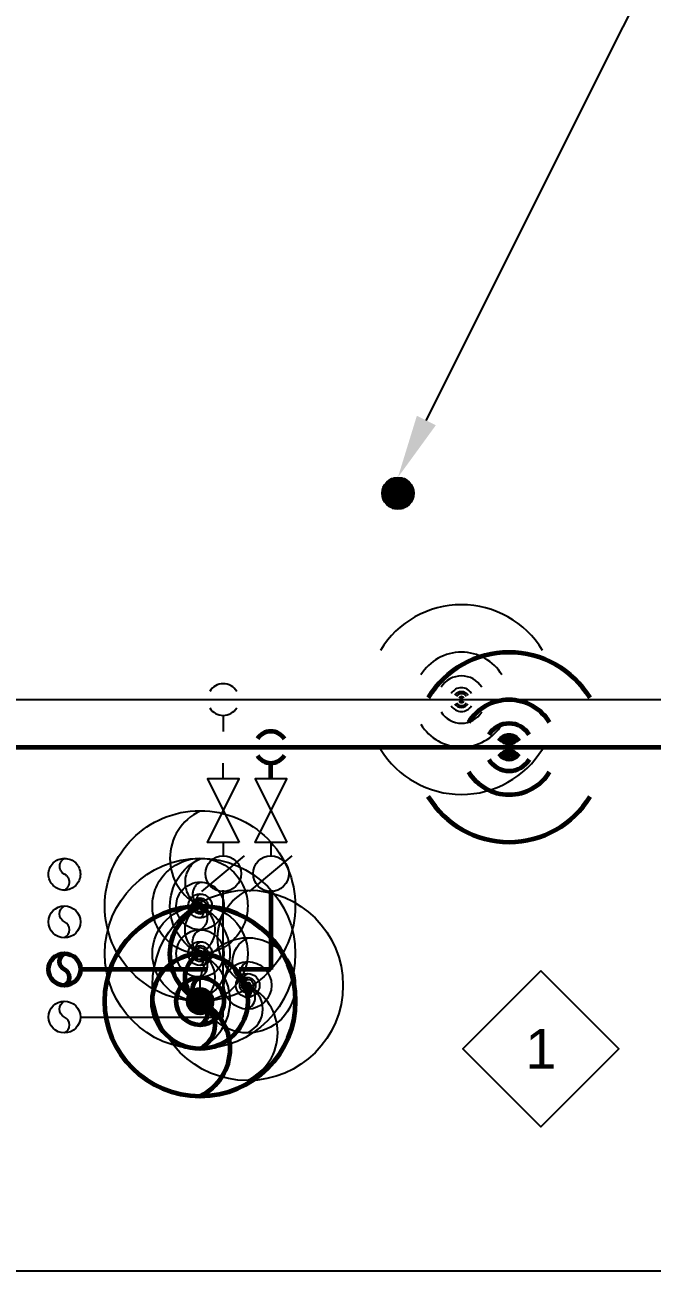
# Model space of a CAD drawing. Extents: x -3693 to 528, y -2672 to 2716.
# Drawn here: x -2898 to -2740, y -2136.3 to -1822.3 of the extents above; entities that cross this region are included whole.
import ezdxf
from ezdxf.enums import TextEntityAlignment as Align

# ---------------------------------------------------------------- set-up
doc = ezdxf.new("R2010")
doc.units = 0
doc.header["$LTSCALE"] = 48
doc.header["$MEASUREMENT"] = 0
doc.linetypes.add('VENT', pattern=[0.30000000000000004, 0.2, -0.1])
for name, color, linetype in [('G-ANNO-TEXT', 70, 'Continuous'), ('G-ANNO-TEXT @ 128', 70, 'Continuous'), ('P-HW-N', 1, 'Continuous'), ('P-HW-N @ 1 (1)', 1, 'Continuous'), ('P-HW-N @ 1 (2)', 1, 'Continuous'), ('P-HW-N @ 12', 1, 'Continuous'), ('P-HW-N @ 128', 1, 'Continuous'), ('P-HW-N @ 16', 1, 'Continuous'), ('P-HW-N @ 192', 1, 'Continuous'), ('P-HW-N @ 2', 1, 'Continuous'), ('P-HW-N @ 24', 1, 'Continuous'), ('P-HW-N @ 384', 1, 'Continuous'), ('P-HW-N @ 4', 1, 'Continuous'), ('P-HW-N @ 48', 1, 'Continuous'), ('P-HW-N @ 64', 1, 'Continuous'), ('P-HW-N @ 768', 1, 'Continuous'), ('P-HW-N @ 8', 1, 'Continuous'), ('P-HW-N @ 96', 1, 'Continuous'), ('P-OFD-N @ 128', 2, 'Continuous'), ('P-SAN-N', 6, 'Continuous'), ('P-SAN-N @ 1 (1)', 6, 'Continuous'), ('P-SAN-N @ 1 (2)', 6, 'Continuous'), ('P-SAN-N @ 12', 6, 'Continuous'), ('P-SAN-N @ 128', 6, 'Continuous'), ('P-SAN-N @ 16', 6, 'Continuous'), ('P-SAN-N @ 192', 6, 'Continuous'), ('P-SAN-N @ 2', 6, 'Continuous'), ('P-SAN-N @ 24', 6, 'Continuous'), ('P-SAN-N @ 384', 6, 'Continuous'), ('P-SAN-N @ 4', 6, 'Continuous'), ('P-SAN-N @ 48', 6, 'Continuous'), ('P-SAN-N @ 64', 6, 'Continuous'), ('P-SAN-N @ 768', 6, 'Continuous'), ('P-SAN-N @ 8', 6, 'Continuous'), ('P-SAN-N @ 96', 6, 'Continuous'), ('P-SANV-N', 5, 'VENT'), ('P-SANV-N @ 1 (1)', 5, 'VENT'), ('P-SANV-N @ 1 (2)', 5, 'VENT'), ('P-SANV-N @ 12', 5, 'VENT'), ('P-SANV-N @ 128', 5, 'VENT'), ('P-SANV-N @ 16', 5, 'VENT'), ('P-SANV-N @ 192', 5, 'VENT'), ('P-SANV-N @ 2', 5, 'VENT'), ('P-SANV-N @ 24', 5, 'VENT'), ('P-SANV-N @ 384', 5, 'VENT'), ('P-SANV-N @ 4', 5, 'VENT'), ('P-SANV-N @ 48', 5, 'VENT'), ('P-SANV-N @ 64', 5, 'VENT'), ('P-SANV-N @ 768', 5, 'VENT'), ('P-SANV-N @ 8', 5, 'VENT'), ('P-SANV-N @ 96', 5, 'VENT')]:
    doc.layers.add(name, color=color, linetype=linetype)
for name, color, linetype, lineweight in [('P-CW-N', 4, 'Continuous', 60), ('P-CW-N @ 1 (1)', 4, 'Continuous', 60), ('P-CW-N @ 1 (2)', 4, 'Continuous', 60), ('P-CW-N @ 12', 4, 'Continuous', 60), ('P-CW-N @ 128', 4, 'Continuous', 60), ('P-CW-N @ 16', 4, 'Continuous', 60), ('P-CW-N @ 192', 4, 'Continuous', 60), ('P-CW-N @ 2', 4, 'Continuous', 60), ('P-CW-N @ 24', 4, 'Continuous', 60), ('P-CW-N @ 384', 4, 'Continuous', 60), ('P-CW-N @ 4', 4, 'Continuous', 60), ('P-CW-N @ 48', 4, 'Continuous', 60), ('P-CW-N @ 64', 4, 'Continuous', 60), ('P-CW-N @ 768', 4, 'Continuous', 60), ('P-CW-N @ 8', 4, 'Continuous', 60), ('P-CW-N @ 96', 4, 'Continuous', 60)]:
    doc.layers.add(name, color=color, linetype=linetype, lineweight=lineweight)
doc.styles.add('Arial', font='arial.ttf')

# ---------------------------------------------------------------- blocks, each defined once
blk = doc.blocks.new('DIAMOND TAG')
blk.add_lwpolyline([(0, -0.1533391834124131), (0.1533391834122995, 0), (0, 0.1533391834122995), (-0.1533391834122995, 0)], close=True)
at = {"style": 'Arial'}
blk.add_attdef('XXX', text='', height=0.078125, dxfattribs=at).set_placement((0, 0), align=Align.MIDDLE)
blk = doc.blocks.new('*U22')
for start, end in [(121.274325396742, 238.7256746032579), (301.4341766631704, 58.56582333682955)]:
    blk.add_arc((0, 0), 0.03111555437015312, start, end)
blk = doc.blocks.new('*U728')
at = {"layer": 'P-HW-N @ 1 (1)', "rotation": 270}
blk.add_blockref('*U22', (-2788.000000014933, -1992.257198477004), dxfattribs=at)
at = {"layer": 'P-HW-N @ 1 (2)', "rotation": 270}
blk.add_blockref('*U22', (-2788.000000014933, -1992.257198477004), dxfattribs=at)
at = {"layer": 'P-HW-N @ 12', "xscale": 12, "yscale": 12, "zscale": 12, "rotation": 270}
blk.add_blockref('*U22', (-2788.000000014933, -1992.257198477004), dxfattribs=at)
at = {"layer": 'P-HW-N @ 128', "xscale": 128, "yscale": 128, "zscale": 128, "rotation": 270}
blk.add_blockref('*U22', (-2848.000000014933, -1992.257198477004), dxfattribs=at)
at = {"layer": 'P-HW-N @ 16', "xscale": 16, "yscale": 16, "zscale": 16, "rotation": 270}
blk.add_blockref('*U22', (-2788.000000014933, -1992.257198477004), dxfattribs=at)
at = {"layer": 'P-HW-N @ 192', "xscale": 192, "yscale": 192, "zscale": 192, "rotation": 270}
blk.add_blockref('*U22', (-2788.000000014933, -1992.257198477004), dxfattribs=at)
at = {"layer": 'P-HW-N @ 2', "xscale": 2, "yscale": 2, "zscale": 2, "rotation": 270}
blk.add_blockref('*U22', (-2788.000000014933, -1992.257198477004), dxfattribs=at)
at = {"layer": 'P-HW-N @ 24', "xscale": 24, "yscale": 24, "zscale": 24, "rotation": 270}
blk.add_blockref('*U22', (-2788.000000014933, -1992.257198477004), dxfattribs=at)
at = {"layer": 'P-HW-N @ 384', "xscale": 384, "yscale": 384, "zscale": 384, "rotation": 270}
blk.add_blockref('*U22', (-2788.000000014933, -1992.257198477004), dxfattribs=at)
at = {"layer": 'P-HW-N @ 4', "xscale": 4, "yscale": 4, "zscale": 4, "rotation": 270}
blk.add_blockref('*U22', (-2788.000000014933, -1992.257198477004), dxfattribs=at)
at = {"layer": 'P-HW-N @ 48', "xscale": 48, "yscale": 48, "zscale": 48, "rotation": 270}
blk.add_blockref('*U22', (-2788.000000014933, -1992.257198477004), dxfattribs=at)
at = {"layer": 'P-HW-N @ 64', "xscale": 64, "yscale": 64, "zscale": 64, "rotation": 270}
blk.add_blockref('*U22', (-2788.000000014933, -1992.257198477004), dxfattribs=at)
at = {"layer": 'P-HW-N @ 768', "xscale": 768, "yscale": 768, "zscale": 768, "rotation": 270}
blk.add_blockref('*U22', (-2788.000000014933, -1992.257198477004), dxfattribs=at)
at = {"layer": 'P-HW-N @ 8', "xscale": 8, "yscale": 8, "zscale": 8, "rotation": 270}
blk.add_blockref('*U22', (-2788.000000014933, -1992.257198477004), dxfattribs=at)
at = {"layer": 'P-HW-N @ 96', "xscale": 96, "yscale": 96, "zscale": 96, "rotation": 270}
blk.add_blockref('*U22', (-2788.000000014933, -1992.257198477004), dxfattribs=at)
blk = doc.blocks.new('*U729')
at = {"layer": 'P-CW-N @ 1 (1)', "rotation": 89.99999999999999}
blk.add_blockref('*U22', (-2776.000000014933, -2004.257198477004), dxfattribs=at)
at = {"layer": 'P-CW-N @ 1 (2)', "rotation": 89.99999999999999}
blk.add_blockref('*U22', (-2776.000000014933, -2004.257198477004), dxfattribs=at)
at = {"layer": 'P-CW-N @ 12', "xscale": 12, "yscale": 12, "zscale": 12, "rotation": 89.99999999999999}
blk.add_blockref('*U22', (-2776.000000014933, -2004.257198477004), dxfattribs=at)
at = {"layer": 'P-CW-N @ 128', "xscale": 128, "yscale": 128, "zscale": 128, "rotation": 89.99999999999999}
blk.add_blockref('*U22', (-2836.000000014933, -2004.257198477004), dxfattribs=at)
at = {"layer": 'P-CW-N @ 16', "xscale": 16, "yscale": 16, "zscale": 16, "rotation": 89.99999999999999}
blk.add_blockref('*U22', (-2776.000000014933, -2004.257198477004), dxfattribs=at)
at = {"layer": 'P-CW-N @ 192', "xscale": 192, "yscale": 192, "zscale": 192, "rotation": 89.99999999999999}
blk.add_blockref('*U22', (-2776.000000014933, -2004.257198477004), dxfattribs=at)
at = {"layer": 'P-CW-N @ 2', "xscale": 2, "yscale": 2, "zscale": 2, "rotation": 89.99999999999999}
blk.add_blockref('*U22', (-2776.000000014933, -2004.257198477004), dxfattribs=at)
at = {"layer": 'P-CW-N @ 24', "xscale": 24, "yscale": 24, "zscale": 24, "rotation": 89.99999999999999}
blk.add_blockref('*U22', (-2776.000000014933, -2004.257198477004), dxfattribs=at)
at = {"layer": 'P-CW-N @ 384', "xscale": 384, "yscale": 384, "zscale": 384, "rotation": 89.99999999999999}
blk.add_blockref('*U22', (-2776.000000014933, -2004.257198477004), dxfattribs=at)
at = {"layer": 'P-CW-N @ 4', "xscale": 4, "yscale": 4, "zscale": 4, "rotation": 89.99999999999999}
blk.add_blockref('*U22', (-2776.000000014933, -2004.257198477004), dxfattribs=at)
at = {"layer": 'P-CW-N @ 48', "xscale": 48, "yscale": 48, "zscale": 48, "rotation": 89.99999999999999}
blk.add_blockref('*U22', (-2776.000000014933, -2004.257198477004), dxfattribs=at)
at = {"layer": 'P-CW-N @ 64', "xscale": 64, "yscale": 64, "zscale": 64, "rotation": 89.99999999999999}
blk.add_blockref('*U22', (-2776.000000014933, -2004.257198477004), dxfattribs=at)
at = {"layer": 'P-CW-N @ 768', "xscale": 768, "yscale": 768, "zscale": 768, "rotation": 89.99999999999999}
blk.add_blockref('*U22', (-2776.000000014933, -2004.257198477004), dxfattribs=at)
at = {"layer": 'P-CW-N @ 8', "xscale": 8, "yscale": 8, "zscale": 8, "rotation": 89.99999999999999}
blk.add_blockref('*U22', (-2776.000000014933, -2004.257198477004), dxfattribs=at)
at = {"layer": 'P-CW-N @ 96', "xscale": 96, "yscale": 96, "zscale": 96, "rotation": 89.99999999999999}
blk.add_blockref('*U22', (-2776.000000014933, -2004.257198477004), dxfattribs=at)
blk = doc.blocks.new('*U9')
blk.add_lwpolyline([(-3.332323771482692e-18, 0.03111555437015312, 0.6342579873937333), (-8.890457814381136e-18, 5.234717341758689e-34, -0.6342579873937336), (-6.793508145416166e-18, -0.03111555437015312)], format="xyb")
blk.add_circle((0, 0), 0.03125)
blk = doc.blocks.new('*U730')
at = {"layer": 'P-CW-N @ 1 (1)', "rotation": 180}
blk.add_blockref('*U9', (-2853.843581539087, -2068.257198477004), dxfattribs=at)
at = {"layer": 'P-CW-N @ 1 (2)', "rotation": 180}
blk.add_blockref('*U9', (-2853.843581539087, -2068.257198477004), dxfattribs=at)
at = {"layer": 'P-CW-N @ 12', "xscale": 12, "yscale": 12, "zscale": 12, "rotation": 180}
blk.add_blockref('*U9', (-2853.843581539087, -2068.257198477004), dxfattribs=at)
at = {"layer": 'P-CW-N @ 128', "xscale": 128, "yscale": 128, "zscale": 128, "rotation": 180}
blk.add_blockref('*U9', (-2888.000000014933, -2060.257198477004), dxfattribs=at)
at = {"layer": 'P-CW-N @ 16', "xscale": 16, "yscale": 16, "zscale": 16, "rotation": 180}
blk.add_blockref('*U9', (-2853.843581539087, -2068.257198477004), dxfattribs=at)
at = {"layer": 'P-CW-N @ 192', "xscale": 192, "yscale": 192, "zscale": 192, "rotation": 180}
blk.add_blockref('*U9', (-2853.843581539087, -2068.257198477004), dxfattribs=at)
at = {"layer": 'P-CW-N @ 2', "xscale": 2, "yscale": 2, "zscale": 2, "rotation": 180}
blk.add_blockref('*U9', (-2853.843581539087, -2068.257198477004), dxfattribs=at)
at = {"layer": 'P-CW-N @ 24', "xscale": 24, "yscale": 24, "zscale": 24, "rotation": 180}
blk.add_blockref('*U9', (-2853.843581539087, -2068.257198477004), dxfattribs=at)
at = {"layer": 'P-CW-N @ 384', "xscale": 384, "yscale": 384, "zscale": 384, "rotation": 180}
blk.add_blockref('*U9', (-2853.843581539087, -2068.257198477004), dxfattribs=at)
at = {"layer": 'P-CW-N @ 4', "xscale": 4, "yscale": 4, "zscale": 4, "rotation": 180}
blk.add_blockref('*U9', (-2853.843581539087, -2068.257198477004), dxfattribs=at)
at = {"layer": 'P-CW-N @ 48', "xscale": 48, "yscale": 48, "zscale": 48, "rotation": 180}
blk.add_blockref('*U9', (-2853.843581539087, -2068.257198477004), dxfattribs=at)
at = {"layer": 'P-CW-N @ 64', "xscale": 64, "yscale": 64, "zscale": 64, "rotation": 180}
blk.add_blockref('*U9', (-2853.843581539087, -2068.257198477004), dxfattribs=at)
at = {"layer": 'P-CW-N @ 768', "xscale": 768, "yscale": 768, "zscale": 768, "rotation": 180}
blk.add_blockref('*U9', (-2853.843581539087, -2068.257198477004), dxfattribs=at)
at = {"layer": 'P-CW-N @ 8', "xscale": 8, "yscale": 8, "zscale": 8, "rotation": 180}
blk.add_blockref('*U9', (-2853.843581539087, -2068.257198477004), dxfattribs=at)
at = {"layer": 'P-CW-N @ 96', "xscale": 96, "yscale": 96, "zscale": 96, "rotation": 180}
blk.add_blockref('*U9', (-2853.843581539087, -2068.257198477004), dxfattribs=at)
blk = doc.blocks.new('*U731')
at = {"layer": 'P-HW-N @ 1 (1)', "rotation": 180}
blk.add_blockref('*U9', (-2841.843581539087, -2064.257198477004), dxfattribs=at)
at = {"layer": 'P-HW-N @ 1 (2)', "rotation": 180}
blk.add_blockref('*U9', (-2841.843581539087, -2064.257198477004), dxfattribs=at)
at = {"layer": 'P-HW-N @ 12', "xscale": 12, "yscale": 12, "zscale": 12, "rotation": 180}
blk.add_blockref('*U9', (-2841.843581539087, -2064.257198477004), dxfattribs=at)
at = {"layer": 'P-HW-N @ 128', "xscale": 128, "yscale": 128, "zscale": 128, "rotation": 180}
blk.add_blockref('*U9', (-2888.000000014933, -2072.257198477004), dxfattribs=at)
at = {"layer": 'P-HW-N @ 16', "xscale": 16, "yscale": 16, "zscale": 16, "rotation": 180}
blk.add_blockref('*U9', (-2841.843581539087, -2064.257198477004), dxfattribs=at)
at = {"layer": 'P-HW-N @ 192', "xscale": 192, "yscale": 192, "zscale": 192, "rotation": 180}
blk.add_blockref('*U9', (-2841.843581539087, -2064.257198477004), dxfattribs=at)
at = {"layer": 'P-HW-N @ 2', "xscale": 2, "yscale": 2, "zscale": 2, "rotation": 180}
blk.add_blockref('*U9', (-2841.843581539087, -2064.257198477004), dxfattribs=at)
at = {"layer": 'P-HW-N @ 24', "xscale": 24, "yscale": 24, "zscale": 24, "rotation": 180}
blk.add_blockref('*U9', (-2841.843581539087, -2064.257198477004), dxfattribs=at)
at = {"layer": 'P-HW-N @ 384', "xscale": 384, "yscale": 384, "zscale": 384, "rotation": 180}
blk.add_blockref('*U9', (-2841.843581539087, -2064.257198477004), dxfattribs=at)
at = {"layer": 'P-HW-N @ 4', "xscale": 4, "yscale": 4, "zscale": 4, "rotation": 180}
blk.add_blockref('*U9', (-2841.843581539087, -2064.257198477004), dxfattribs=at)
at = {"layer": 'P-HW-N @ 48', "xscale": 48, "yscale": 48, "zscale": 48, "rotation": 180}
blk.add_blockref('*U9', (-2841.843581539087, -2064.257198477004), dxfattribs=at)
at = {"layer": 'P-HW-N @ 64', "xscale": 64, "yscale": 64, "zscale": 64, "rotation": 180}
blk.add_blockref('*U9', (-2841.843581539087, -2064.257198477004), dxfattribs=at)
at = {"layer": 'P-HW-N @ 768', "xscale": 768, "yscale": 768, "zscale": 768, "rotation": 180}
blk.add_blockref('*U9', (-2841.843581539087, -2064.257198477004), dxfattribs=at)
at = {"layer": 'P-HW-N @ 8', "xscale": 8, "yscale": 8, "zscale": 8, "rotation": 180}
blk.add_blockref('*U9', (-2841.843581539087, -2064.257198477004), dxfattribs=at)
at = {"layer": 'P-HW-N @ 96', "xscale": 96, "yscale": 96, "zscale": 96, "rotation": 180}
blk.add_blockref('*U9', (-2841.843581539087, -2064.257198477004), dxfattribs=at)
blk = doc.blocks.new('*U732')
at = {"layer": 'P-SAN-N @ 1 (1)', "rotation": 180}
blk.add_blockref('*U9', (-2853.843581539087, -2056.257198477004), dxfattribs=at)
at = {"layer": 'P-SAN-N @ 1 (2)', "rotation": 180}
blk.add_blockref('*U9', (-2853.843581539087, -2056.257198477004), dxfattribs=at)
at = {"layer": 'P-SAN-N @ 12', "xscale": 12, "yscale": 12, "zscale": 12, "rotation": 180}
blk.add_blockref('*U9', (-2853.843581539087, -2056.257198477004), dxfattribs=at)
at = {"layer": 'P-SAN-N @ 128', "xscale": 128, "yscale": 128, "zscale": 128, "rotation": 180}
blk.add_blockref('*U9', (-2888.000000014933, -2048.257198477004), dxfattribs=at)
at = {"layer": 'P-SAN-N @ 16', "xscale": 16, "yscale": 16, "zscale": 16, "rotation": 180}
blk.add_blockref('*U9', (-2853.843581539087, -2056.257198477004), dxfattribs=at)
at = {"layer": 'P-SAN-N @ 192', "xscale": 192, "yscale": 192, "zscale": 192, "rotation": 180}
blk.add_blockref('*U9', (-2853.843581539087, -2056.257198477004), dxfattribs=at)
at = {"layer": 'P-SAN-N @ 2', "xscale": 2, "yscale": 2, "zscale": 2, "rotation": 180}
blk.add_blockref('*U9', (-2853.843581539087, -2056.257198477004), dxfattribs=at)
at = {"layer": 'P-SAN-N @ 24', "xscale": 24, "yscale": 24, "zscale": 24, "rotation": 180}
blk.add_blockref('*U9', (-2853.843581539087, -2056.257198477004), dxfattribs=at)
at = {"layer": 'P-SAN-N @ 384', "xscale": 384, "yscale": 384, "zscale": 384, "rotation": 180}
blk.add_blockref('*U9', (-2853.843581539087, -2056.257198477004), dxfattribs=at)
at = {"layer": 'P-SAN-N @ 4', "xscale": 4, "yscale": 4, "zscale": 4, "rotation": 180}
blk.add_blockref('*U9', (-2853.843581539087, -2056.257198477004), dxfattribs=at)
at = {"layer": 'P-SAN-N @ 48', "xscale": 48, "yscale": 48, "zscale": 48, "rotation": 180}
blk.add_blockref('*U9', (-2853.843581539087, -2056.257198477004), dxfattribs=at)
at = {"layer": 'P-SAN-N @ 64', "xscale": 64, "yscale": 64, "zscale": 64, "rotation": 180}
blk.add_blockref('*U9', (-2853.843581539087, -2056.257198477004), dxfattribs=at)
at = {"layer": 'P-SAN-N @ 768', "xscale": 768, "yscale": 768, "zscale": 768, "rotation": 180}
blk.add_blockref('*U9', (-2853.843581539087, -2056.257198477004), dxfattribs=at)
at = {"layer": 'P-SAN-N @ 8', "xscale": 8, "yscale": 8, "zscale": 8, "rotation": 180}
blk.add_blockref('*U9', (-2853.843581539087, -2056.257198477004), dxfattribs=at)
at = {"layer": 'P-SAN-N @ 96', "xscale": 96, "yscale": 96, "zscale": 96, "rotation": 180}
blk.add_blockref('*U9', (-2853.843581539087, -2056.257198477004), dxfattribs=at)
blk = doc.blocks.new('*U733')
at = {"layer": 'P-SANV-N @ 1 (1)', "rotation": 180}
blk.add_blockref('*U9', (-2853.843581539087, -2044.257198477004), dxfattribs=at)
at = {"layer": 'P-SANV-N @ 1 (2)', "rotation": 180}
blk.add_blockref('*U9', (-2853.843581539087, -2044.257198477004), dxfattribs=at)
at = {"layer": 'P-SANV-N @ 12', "xscale": 12, "yscale": 12, "zscale": 12, "rotation": 180}
blk.add_blockref('*U9', (-2853.843581539087, -2044.257198477004), dxfattribs=at)
at = {"layer": 'P-SANV-N @ 128', "xscale": 128, "yscale": 128, "zscale": 128, "rotation": 180}
blk.add_blockref('*U9', (-2888.000000014933, -2036.257198477004), dxfattribs=at)
at = {"layer": 'P-SANV-N @ 16', "xscale": 16, "yscale": 16, "zscale": 16, "rotation": 180}
blk.add_blockref('*U9', (-2853.843581539087, -2044.257198477004), dxfattribs=at)
at = {"layer": 'P-SANV-N @ 192', "xscale": 192, "yscale": 192, "zscale": 192, "rotation": 180}
blk.add_blockref('*U9', (-2853.843581539087, -2044.257198477004), dxfattribs=at)
at = {"layer": 'P-SANV-N @ 2', "xscale": 2, "yscale": 2, "zscale": 2, "rotation": 180}
blk.add_blockref('*U9', (-2853.843581539087, -2044.257198477004), dxfattribs=at)
at = {"layer": 'P-SANV-N @ 24', "xscale": 24, "yscale": 24, "zscale": 24, "rotation": 180}
blk.add_blockref('*U9', (-2853.843581539087, -2044.257198477004), dxfattribs=at)
at = {"layer": 'P-SANV-N @ 384', "xscale": 384, "yscale": 384, "zscale": 384, "rotation": 180}
blk.add_blockref('*U9', (-2853.843581539087, -2044.257198477004), dxfattribs=at)
at = {"layer": 'P-SANV-N @ 4', "xscale": 4, "yscale": 4, "zscale": 4, "rotation": 180}
blk.add_blockref('*U9', (-2853.843581539087, -2044.257198477004), dxfattribs=at)
at = {"layer": 'P-SANV-N @ 48', "xscale": 48, "yscale": 48, "zscale": 48, "rotation": 180}
blk.add_blockref('*U9', (-2853.843581539087, -2044.257198477004), dxfattribs=at)
at = {"layer": 'P-SANV-N @ 64', "xscale": 64, "yscale": 64, "zscale": 64, "rotation": 180}
blk.add_blockref('*U9', (-2853.843581539087, -2044.257198477004), dxfattribs=at)
at = {"layer": 'P-SANV-N @ 768', "xscale": 768, "yscale": 768, "zscale": 768, "rotation": 180}
blk.add_blockref('*U9', (-2853.843581539087, -2044.257198477004), dxfattribs=at)
at = {"layer": 'P-SANV-N @ 8', "xscale": 8, "yscale": 8, "zscale": 8, "rotation": 180}
blk.add_blockref('*U9', (-2853.843581539087, -2044.257198477004), dxfattribs=at)
at = {"layer": 'P-SANV-N @ 96', "xscale": 96, "yscale": 96, "zscale": 96, "rotation": 180}
blk.add_blockref('*U9', (-2853.843581539087, -2044.257198477004), dxfattribs=at)
blk = doc.blocks.new('*U28')
h = blk.add_hatch()
h.set_pattern_fill('ANSI31', color=256, scale=0.025, angle=135)
h.set_pattern_definition([(180, (0, 0), (-4.336808689942018e-19, -0.003125), [])])
edge = h.paths.add_edge_path()
edge.add_arc((-3.469446951953614e-18, -6.938893903907228e-18), 0.03125000000000001, 0, 360)
blk.add_circle((0, 0), 0.03125)

msp = doc.modelspace()

# ---------------------------------------------------------------- linework, layer by layer
at = {"linetype": 'Continuous'}
for p, q in [((-2848.000000014913, -2028.257198476977), (-2848.000000014913, -2031.61163634207)), ((-2836.000000014913, -2028.257198476977), (-2836.000000014913, -2031.61163634207))]:
    msp.add_line(p, q, dxfattribs=at)
at = {"color": 7, "linetype": 'Continuous'}
for p, q in [((-2853.36973747211, -2040.602284362188), (-2842.630262557744, -2031.620988321973)), ((-2841.36973747211, -2040.602284362188), (-2830.630262557744, -2031.620988321973))]:
    msp.add_line(p, q, dxfattribs=at)
at = {"linetype": 'Continuous'}
for points in [[(-2844.000000014923, -2028.257198476977), (-2852.000000014902, -2028.257198476976), (-2844.000000014919, -2012.257198477007), (-2852.000000014898, -2012.257198477005), (-2844.000000014923, -2028.257198476977)], [(-2832.000000014923, -2028.257198476977), (-2840.000000014902, -2028.257198476976), (-2832.000000014919, -2012.257198477007), (-2840.000000014898, -2012.257198477005), (-2832.000000014923, -2028.257198476977)]]:
    msp.add_lwpolyline(points, dxfattribs=at)
for centre in [(-2848.000000014914, -2036.11163634207), (-2836.000000014914, -2036.11163634207)]:
    msp.add_circle(centre, 4.5, dxfattribs=at)
at = {"layer": 'G-ANNO-TEXT'}
for points in [[(-2796.844582486934, -1921.946363421005), (-2648.000000014933, -1624.257198477004), (-2624.000000014933, -1624.257198477004)], [(-2605.995120775804, -2088.751099428092), (-2644.000000014933, -2136.257198477004), (-3476.000000014933, -2136.257198477004)]]:
    msp.add_lwpolyline(points, dxfattribs=at)
msp.add_solid([(-2794.459443310934, -1923.138933009005), (-2804.000000014933, -1936.257198477004), (-2799.229721662934, -1920.753793833005)], dxfattribs=at)
at = {"layer": 'P-CW-N'}
for p, q in [((-2904.000000014933, -2004.257198477004), (-2336.000000014933, -2004.257198477004)), ((-2836.000000014933, -2012.257198477004), (-2836.000000014933, -2008.257198477004)), ((-2836.000000014933, -2040.257198477004), (-2836.000000014933, -2060.257198477004)), ((-2852.000000014933, -2060.257198477004), (-2884.000000014933, -2060.257198477004)), ((-2836.000000014933, -2060.257198477004), (-2844.000000014933, -2060.257198477004))]:
    msp.add_line(p, q, dxfattribs=at)
at = {"layer": 'P-HW-N'}
for p, q in [((-2904.000000014933, -1992.257198477004), (-2680.000000014933, -1992.257198477004)), ((-2848.000000014933, -1996.257198477004), (-2848.000000014933, -2000.257198477004)), ((-2848.000000014933, -2012.257198477004), (-2848.000000014933, -2008.257198477004)), ((-2848.000000014933, -2072.257198477004), (-2848.000000014933, -2040.257198477004)), ((-2884.000000014933, -2072.257198477004), (-2848.000000014933, -2072.257198477004))]:
    msp.add_line(p, q, dxfattribs=at)

# ---------------------------------------------------------------- block references
at = {"layer": 'G-ANNO-TEXT @ 128'}
ref = msp.add_blockref('DIAMOND TAG', (-2768.000000014933, -2080.257198477004), dxfattribs=dict(at, xscale=128, yscale=128, zscale=128, rotation=180))
ref.add_attrib('XXX', '1', dxfattribs={"layer": '0', "height": 10, "style": 'Arial'}).set_placement((-2768.000000014933, -2080.257198477004), align=Align.MIDDLE)
at = {"layer": 'P-CW-N'}
for name in ['*U729', '*U730']:
    msp.add_blockref(name, (0, 0), dxfattribs=at)
at = {"layer": 'P-HW-N'}
for name in ['*U728', '*U731']:
    msp.add_blockref(name, (0, 0), dxfattribs=at)
at = {"layer": 'P-OFD-N @ 128', "xscale": 128, "yscale": 128, "zscale": 128}
msp.add_blockref('*U28', (-2804.000000014933, -1940.257198477004), dxfattribs=at)
at = {"layer": 'P-SAN-N'}
msp.add_blockref('*U732', (0, 0), dxfattribs=at)
at = {"layer": 'P-SANV-N'}
msp.add_blockref('*U733', (0, 0), dxfattribs=at)

doc.saveas('drawing.dxf')
